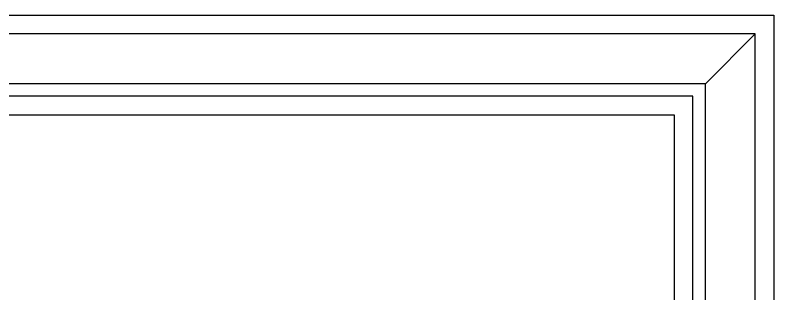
# Model space of a CAD drawing. Header units: metres. Extents: x -2293 to -1333, y 0 to 2180.
# Drawn here: x -1942 to -1333, y 1956 to 2180 of the extents above; entities that cross this region are included whole.
import ezdxf

# ---------------------------------------------------------------- set-up
doc = ezdxf.new("R2010")
doc.units = ezdxf.units.M
doc.layers.add('3', color=3, linetype='Continuous')
doc.layers.add('4', color=4, linetype='Continuous')

msp = doc.modelspace()

# ---------------------------------------------------------------- linework, layer by layer
at = {"layer": '3'}
msp.add_line((-1387.86, 2125), (-1347.86, 2165), dxfattribs=at)
for points in [[(-1347.86, 0), (-1347.86, 2165), (-2277.86, 2165), (-2277.86, 0)], [(-1387.86, 0), (-1387.86, 2125), (-2237.86, 2125), (-2237.86, 0)], [(-1397.86, 0), (-1397.86, 2115), (-2227.86, 2115), (-2227.86, 0)]]:
    msp.add_lwpolyline(points, dxfattribs=at)
at = {"layer": '4'}
for points in [[(-2292.86, 0), (-2292.86, 2180), (-1332.86, 2180), (-1332.86, 0)], [(-2212.86, 0), (-2212.86, 2100), (-1412.86, 2100), (-1412.86, 0)]]:
    msp.add_lwpolyline(points, dxfattribs=at)

doc.saveas('drawing.dxf')
